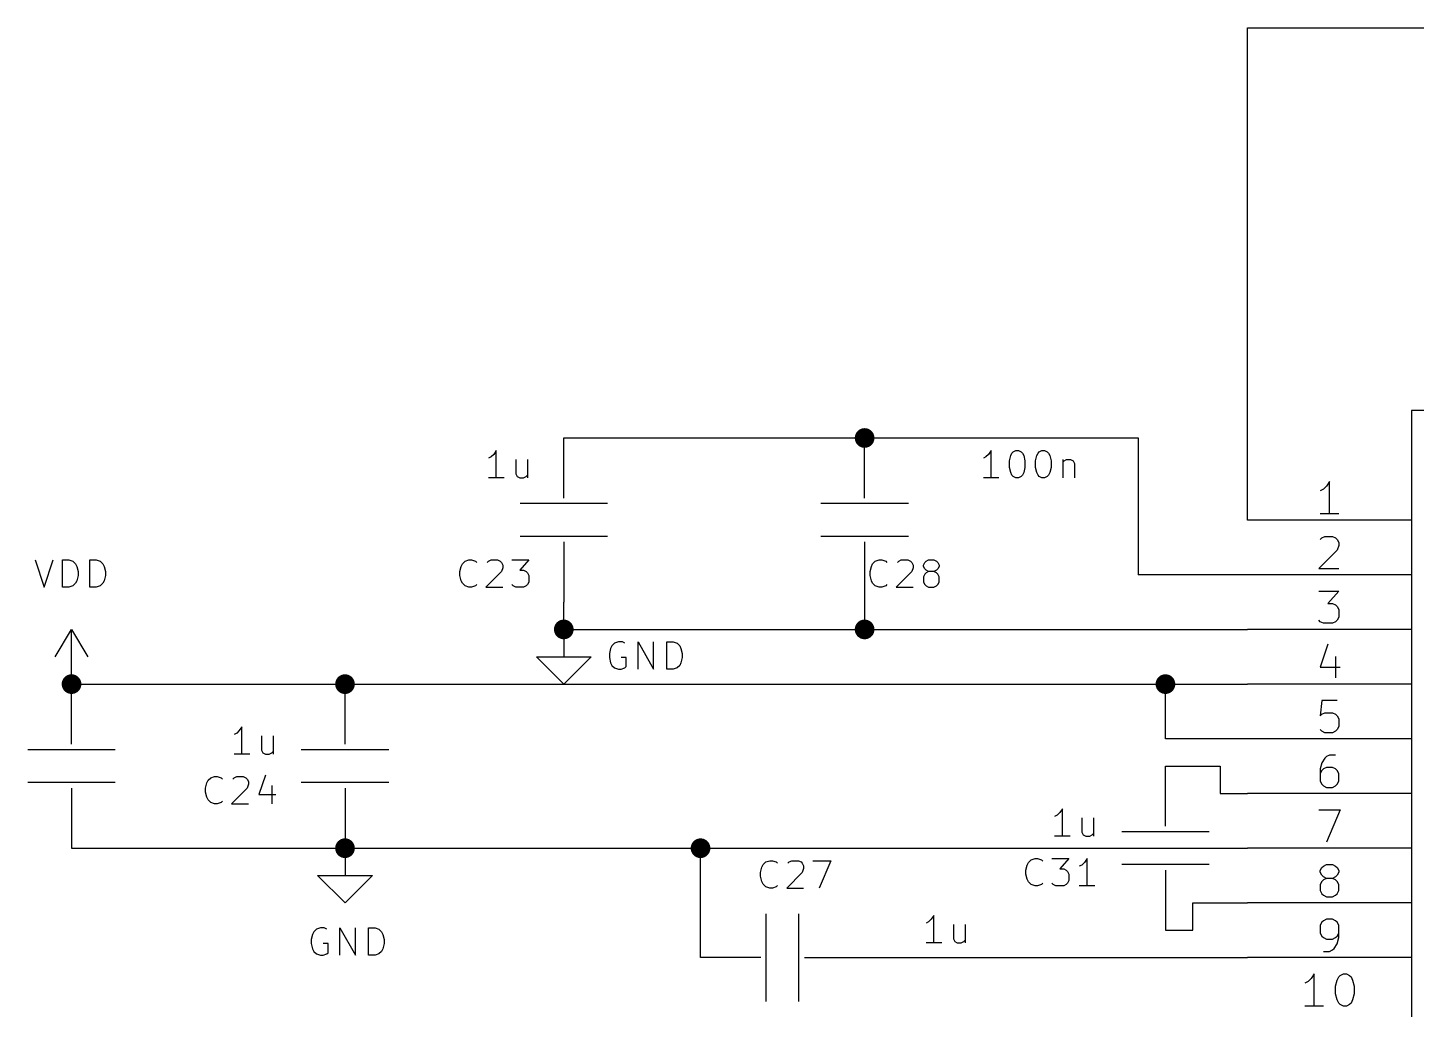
# Model space of a CAD drawing. Extents: x 0.4 to 11.3, y -7.9 to -0.4.
# Drawn here: x 1.82 to 4.359, y -4.244 to -2.45 of the extents above; entities that cross this region are included whole.
import ezdxf

# ---------------------------------------------------------------- set-up
doc = ezdxf.new("R2010")
doc.units = 0
doc.header["$MEASUREMENT"] = 0
for name, color, linetype in [('CYAN2', 4, 'CONTINUOUS'), ('GREEN3', 91, 'CONTINUOUS'), ('RED2', 1, 'CONTINUOUS'), ('RED3', 11, 'CONTINUOUS')]:
    doc.layers.add(name, color=color, linetype=linetype)

msp = doc.modelspace()

# ---------------------------------------------------------------- linework, layer by layer
at = {"layer": 'CYAN2', "linetype": 'CONTINUOUS'}
for p, q in [((2.6766, -3.2228), (2.6718, -3.2299)), ((2.6766, -3.2728), (2.6766, -3.2228)), ((3.5813, -3.2228), (3.5766, -3.2299)), ((3.5813, -3.2728), (3.5813, -3.2228)), ((3.6218, -3.2252), (3.6266, -3.2228)), ((3.6266, -3.2228), (3.6313, -3.2228)), ((3.6313, -3.2228), (3.6361, -3.2252)), ((3.6694, -3.2252), (3.6742, -3.2228)), ((3.6742, -3.2228), (3.679, -3.2228)), ((3.679, -3.2228), (3.6837, -3.2252)), ((2.6671, -3.2347), (2.6623, -3.2371)), ((2.6718, -3.2299), (2.6671, -3.2347)), ((2.7123, -3.2395), (2.7123, -3.2657)), ((2.7337, -3.2395), (2.7337, -3.2728)), ((3.5718, -3.2347), (3.5671, -3.2371)), ((3.5766, -3.2299), (3.5718, -3.2347)), ((3.6147, -3.2418), (3.6171, -3.2323)), ((3.6147, -3.2538), (3.6147, -3.2418)), ((3.6171, -3.2323), (3.6194, -3.2276)), ((3.6194, -3.2276), (3.6218, -3.2252)), ((3.6361, -3.2252), (3.6385, -3.2276)), ((3.6385, -3.2276), (3.6409, -3.2323)), ((3.6409, -3.2323), (3.6432, -3.2418)), ((3.6432, -3.2418), (3.6432, -3.2538)), ((3.6623, -3.2418), (3.6647, -3.2323)), ((3.6623, -3.2538), (3.6623, -3.2418)), ((3.6647, -3.2323), (3.6671, -3.2276)), ((3.6671, -3.2276), (3.6694, -3.2252)), ((3.6837, -3.2252), (3.6861, -3.2276)), ((3.6861, -3.2276), (3.6885, -3.2323)), ((3.6885, -3.2323), (3.6909, -3.2418)), ((3.6909, -3.2418), (3.6909, -3.2538)), ((3.7123, -3.2395), (3.7123, -3.2728)), ((3.7123, -3.2442), (3.7147, -3.2418)), ((3.7147, -3.2418), (3.7194, -3.2395)), ((3.7194, -3.2395), (3.7266, -3.2395)), ((3.7266, -3.2395), (3.7313, -3.2418)), ((3.7313, -3.2418), (3.7337, -3.2466)), ((3.7337, -3.2466), (3.7337, -3.2728)), ((2.6909, -3.2728), (2.6623, -3.2728)), ((2.7123, -3.2657), (2.7147, -3.2704)), ((2.7147, -3.2704), (2.7194, -3.2728)), ((2.7194, -3.2728), (2.7266, -3.2728)), ((2.7266, -3.2728), (2.7313, -3.2704)), ((2.7313, -3.2704), (2.7337, -3.268)), ((3.5956, -3.2728), (3.5671, -3.2728)), ((3.6171, -3.2633), (3.6147, -3.2538)), ((3.6194, -3.268), (3.6171, -3.2633)), ((3.6218, -3.2704), (3.6194, -3.268)), ((3.6266, -3.2728), (3.6218, -3.2704)), ((3.6313, -3.2728), (3.6266, -3.2728)), ((3.6361, -3.2704), (3.6313, -3.2728)), ((3.6385, -3.268), (3.6361, -3.2704)), ((3.6409, -3.2633), (3.6385, -3.268)), ((3.6432, -3.2538), (3.6409, -3.2633)), ((3.6647, -3.2633), (3.6623, -3.2538)), ((3.6671, -3.268), (3.6647, -3.2633)), ((3.6694, -3.2704), (3.6671, -3.268)), ((3.6742, -3.2728), (3.6694, -3.2704)), ((3.679, -3.2728), (3.6742, -3.2728)), ((3.6837, -3.2704), (3.679, -3.2728)), ((3.6861, -3.268), (3.6837, -3.2704)), ((3.6885, -3.2633), (3.6861, -3.268)), ((3.6909, -3.2538), (3.6885, -3.2633)), ((1.8333, -3.4228), (1.85, -3.4728)), ((1.8333, -3.4228), (1.85, -3.4728)), ((1.85, -3.4728), (1.8667, -3.4228)), ((1.85, -3.4728), (1.8667, -3.4228)), ((1.8833, -3.4728), (1.8833, -3.4228)), ((1.8833, -3.4228), (1.8952, -3.4228)), ((1.8833, -3.4728), (1.8833, -3.4228)), ((1.8833, -3.4228), (1.8952, -3.4228)), ((1.8952, -3.4228), (1.9024, -3.4252)), ((1.8952, -3.4228), (1.9024, -3.4252)), ((1.9024, -3.4252), (1.9071, -3.4299)), ((1.9024, -3.4252), (1.9071, -3.4299)), ((1.9333, -3.4728), (1.9333, -3.4228)), ((1.9333, -3.4228), (1.9452, -3.4228)), ((1.9333, -3.4728), (1.9333, -3.4228)), ((1.9333, -3.4228), (1.9452, -3.4228)), ((1.9452, -3.4228), (1.9524, -3.4252)), ((1.9452, -3.4228), (1.9524, -3.4252)), ((1.9524, -3.4252), (1.9571, -3.4299)), ((1.9524, -3.4252), (1.9571, -3.4299)), ((2.6147, -3.4299), (2.6194, -3.4252)), ((2.6194, -3.4252), (2.6266, -3.4228)), ((2.6266, -3.4228), (2.6313, -3.4228)), ((2.6313, -3.4228), (2.6385, -3.4252)), ((2.6385, -3.4252), (2.6409, -3.4276)), ((2.6599, -3.4276), (2.6623, -3.4252)), ((2.6623, -3.4252), (2.6671, -3.4228)), ((2.6671, -3.4228), (2.679, -3.4228)), ((2.679, -3.4228), (2.6837, -3.4252)), ((2.6837, -3.4252), (2.6861, -3.4276)), ((2.7051, -3.4228), (2.7361, -3.4228)), ((2.7361, -3.4228), (2.7194, -3.4418)), ((3.3647, -3.4299), (3.3694, -3.4252)), ((3.3694, -3.4252), (3.3766, -3.4228)), ((3.3766, -3.4228), (3.3813, -3.4228)), ((3.3813, -3.4228), (3.3885, -3.4252)), ((3.3885, -3.4252), (3.3909, -3.4276)), ((3.4099, -3.4276), (3.4123, -3.4252)), ((3.4123, -3.4252), (3.4171, -3.4228)), ((3.4171, -3.4228), (3.429, -3.4228)), ((3.429, -3.4228), (3.4337, -3.4252)), ((3.4337, -3.4252), (3.4361, -3.4276)), ((3.4599, -3.4276), (3.4623, -3.4252)), ((3.4623, -3.4252), (3.4671, -3.4228)), ((3.4671, -3.4228), (3.4766, -3.4228)), ((3.4766, -3.4228), (3.4813, -3.4252)), ((3.4813, -3.4252), (3.4837, -3.4276)), ((1.9071, -3.4299), (1.9095, -3.4347)), ((1.9071, -3.4299), (1.9095, -3.4347)), ((1.9095, -3.4347), (1.9119, -3.4442)), ((1.9095, -3.4347), (1.9119, -3.4442)), ((1.9119, -3.4514), (1.9095, -3.4609)), ((1.9119, -3.4514), (1.9095, -3.4609)), ((1.9119, -3.4442), (1.9119, -3.4514)), ((1.9119, -3.4442), (1.9119, -3.4514)), ((1.9571, -3.4299), (1.9595, -3.4347)), ((1.9571, -3.4299), (1.9595, -3.4347)), ((1.9595, -3.4347), (1.9619, -3.4442)), ((1.9595, -3.4347), (1.9619, -3.4442)), ((1.9619, -3.4514), (1.9595, -3.4609)), ((1.9619, -3.4514), (1.9595, -3.4609)), ((1.9619, -3.4442), (1.9619, -3.4514)), ((1.9619, -3.4442), (1.9619, -3.4514)), ((2.6099, -3.4442), (2.6123, -3.4347)), ((2.6099, -3.4514), (2.6099, -3.4442)), ((2.6123, -3.4609), (2.6099, -3.4514)), ((2.6123, -3.4347), (2.6147, -3.4299)), ((2.6861, -3.4442), (2.6575, -3.4728)), ((2.6861, -3.4276), (2.6885, -3.4323)), ((2.6885, -3.4371), (2.6861, -3.4442)), ((2.6885, -3.4323), (2.6885, -3.4371)), ((2.7194, -3.4418), (2.7266, -3.4418)), ((2.7266, -3.4418), (2.7313, -3.4442)), ((2.7313, -3.4442), (2.7337, -3.4466)), ((2.7337, -3.4466), (2.7361, -3.4514)), ((2.7361, -3.4514), (2.7361, -3.4633)), ((3.3599, -3.4442), (3.3623, -3.4347)), ((3.3599, -3.4514), (3.3599, -3.4442)), ((3.3623, -3.4609), (3.3599, -3.4514)), ((3.3623, -3.4347), (3.3647, -3.4299)), ((3.4361, -3.4442), (3.4075, -3.4728)), ((3.4361, -3.4276), (3.4385, -3.4323)), ((3.4385, -3.4371), (3.4361, -3.4442)), ((3.4385, -3.4323), (3.4385, -3.4371)), ((3.4575, -3.4323), (3.4599, -3.4276)), ((3.4575, -3.4347), (3.4575, -3.4323)), ((3.4599, -3.4395), (3.4575, -3.4347)), ((3.4599, -3.449), (3.4575, -3.4538)), ((3.4623, -3.4418), (3.4599, -3.4395)), ((3.4623, -3.4466), (3.4599, -3.449)), ((3.4671, -3.4442), (3.4623, -3.4418)), ((3.4671, -3.4442), (3.4623, -3.4466)), ((3.4766, -3.4442), (3.4671, -3.4442)), ((3.4813, -3.4418), (3.4766, -3.4442)), ((3.4813, -3.4466), (3.4766, -3.4442)), ((3.4837, -3.4395), (3.4813, -3.4418)), ((3.4837, -3.449), (3.4813, -3.4466)), ((3.4837, -3.4276), (3.4861, -3.4323)), ((3.4861, -3.4347), (3.4837, -3.4395)), ((3.4861, -3.4538), (3.4837, -3.449)), ((3.4861, -3.4323), (3.4861, -3.4347)), ((1.8952, -3.4728), (1.8833, -3.4728)), ((1.8952, -3.4728), (1.8833, -3.4728)), ((1.9024, -3.4704), (1.8952, -3.4728)), ((1.9024, -3.4704), (1.8952, -3.4728)), ((1.9071, -3.4657), (1.9024, -3.4704)), ((1.9071, -3.4657), (1.9024, -3.4704)), ((1.9095, -3.4609), (1.9071, -3.4657)), ((1.9095, -3.4609), (1.9071, -3.4657)), ((1.9452, -3.4728), (1.9333, -3.4728)), ((1.9452, -3.4728), (1.9333, -3.4728)), ((1.9524, -3.4704), (1.9452, -3.4728)), ((1.9524, -3.4704), (1.9452, -3.4728)), ((1.9571, -3.4657), (1.9524, -3.4704)), ((1.9571, -3.4657), (1.9524, -3.4704)), ((1.9595, -3.4609), (1.9571, -3.4657)), ((1.9595, -3.4609), (1.9571, -3.4657)), ((2.6147, -3.4657), (2.6123, -3.4609)), ((2.6194, -3.4704), (2.6147, -3.4657)), ((2.6266, -3.4728), (2.6194, -3.4704)), ((2.6313, -3.4728), (2.6266, -3.4728)), ((2.6385, -3.4704), (2.6313, -3.4728)), ((2.6409, -3.468), (2.6385, -3.4704)), ((2.6575, -3.4728), (2.6885, -3.4728)), ((2.7075, -3.4704), (2.7051, -3.468)), ((2.7123, -3.4728), (2.7075, -3.4704)), ((2.7266, -3.4728), (2.7123, -3.4728)), ((2.7313, -3.4704), (2.7266, -3.4728)), ((2.7337, -3.468), (2.7313, -3.4704)), ((2.7361, -3.4633), (2.7337, -3.468)), ((3.3647, -3.4657), (3.3623, -3.4609)), ((3.3694, -3.4704), (3.3647, -3.4657)), ((3.3766, -3.4728), (3.3694, -3.4704)), ((3.3813, -3.4728), (3.3766, -3.4728)), ((3.3885, -3.4704), (3.3813, -3.4728)), ((3.3909, -3.468), (3.3885, -3.4704)), ((3.4075, -3.4728), (3.4385, -3.4728)), ((3.4575, -3.4538), (3.4575, -3.4633)), ((3.4575, -3.4633), (3.4599, -3.468)), ((3.4599, -3.468), (3.4623, -3.4704)), ((3.4623, -3.4704), (3.4671, -3.4728)), ((3.4671, -3.4728), (3.4766, -3.4728)), ((3.4766, -3.4728), (3.4813, -3.4704)), ((3.4813, -3.4704), (3.4837, -3.468)), ((3.4837, -3.468), (3.4861, -3.4633)), ((3.4861, -3.4633), (3.4861, -3.4538)), ((2.8929, -3.5752), (2.8881, -3.5799)), ((2.9, -3.5728), (2.8929, -3.5752)), ((2.9071, -3.5728), (2.9, -3.5728)), ((2.9119, -3.5752), (2.9071, -3.5728)), ((2.9357, -3.6228), (2.9357, -3.5728)), ((2.9357, -3.5728), (2.9643, -3.6228)), ((2.9643, -3.6228), (2.9643, -3.5728)), ((2.9881, -3.6228), (2.9881, -3.5728)), ((2.9881, -3.5728), (3, -3.5728)), ((3, -3.5728), (3.0071, -3.5752)), ((3.0071, -3.5752), (3.0119, -3.5799)), ((2.8857, -3.5847), (2.8833, -3.5942)), ((2.8833, -3.5942), (2.8833, -3.6014)), ((2.8833, -3.6014), (2.8857, -3.6109)), ((2.8881, -3.5799), (2.8857, -3.5847)), ((2.9143, -3.6014), (2.9048, -3.6014)), ((2.9143, -3.618), (2.9143, -3.6014)), ((3.0119, -3.5799), (3.0143, -3.5847)), ((3.0143, -3.5847), (3.0167, -3.5942)), ((3.0167, -3.6014), (3.0143, -3.6109)), ((3.0167, -3.5942), (3.0167, -3.6014)), ((2.8857, -3.6109), (2.8881, -3.6157)), ((2.8881, -3.6157), (2.8929, -3.6204)), ((2.8929, -3.6204), (2.9, -3.6228)), ((2.9, -3.6228), (2.9048, -3.6228)), ((2.9048, -3.6228), (2.9119, -3.6204)), ((2.9119, -3.6204), (2.9143, -3.618)), ((3, -3.6228), (2.9881, -3.6228)), ((3.0071, -3.6204), (3, -3.6228)), ((3.0119, -3.6157), (3.0071, -3.6204)), ((3.0143, -3.6109), (3.0119, -3.6157)), ((2.2116, -3.7278), (2.2068, -3.7349)), ((2.2116, -3.7278), (2.2068, -3.7349)), ((2.2116, -3.7778), (2.2116, -3.7278)), ((2.2116, -3.7778), (2.2116, -3.7278)), ((2.2021, -3.7397), (2.1973, -3.7421)), ((2.2021, -3.7397), (2.1973, -3.7421)), ((2.2068, -3.7349), (2.2021, -3.7397)), ((2.2068, -3.7349), (2.2021, -3.7397)), ((2.2473, -3.7445), (2.2473, -3.7707)), ((2.2473, -3.7445), (2.2473, -3.7707)), ((2.2687, -3.7445), (2.2687, -3.7778)), ((2.2687, -3.7445), (2.2687, -3.7778)), ((2.2259, -3.7778), (2.1973, -3.7778)), ((2.2259, -3.7778), (2.1973, -3.7778)), ((2.2473, -3.7707), (2.2497, -3.7754)), ((2.2473, -3.7707), (2.2497, -3.7754)), ((2.2497, -3.7754), (2.2544, -3.7778)), ((2.2497, -3.7754), (2.2544, -3.7778)), ((2.2544, -3.7778), (2.2616, -3.7778)), ((2.2544, -3.7778), (2.2616, -3.7778)), ((2.2616, -3.7778), (2.2663, -3.7754)), ((2.2616, -3.7778), (2.2663, -3.7754)), ((2.2663, -3.7754), (2.2687, -3.773)), ((2.2663, -3.7754), (2.2687, -3.773)), ((2.1449, -3.8402), (2.1473, -3.8307)), ((2.1449, -3.8402), (2.1473, -3.8307)), ((2.1473, -3.8307), (2.1497, -3.8259)), ((2.1473, -3.8307), (2.1497, -3.8259)), ((2.1497, -3.8259), (2.1544, -3.8212)), ((2.1497, -3.8259), (2.1544, -3.8212)), ((2.1544, -3.8212), (2.1616, -3.8188)), ((2.1544, -3.8212), (2.1616, -3.8188)), ((2.1616, -3.8188), (2.1663, -3.8188)), ((2.1616, -3.8188), (2.1663, -3.8188)), ((2.1663, -3.8188), (2.1735, -3.8212)), ((2.1663, -3.8188), (2.1735, -3.8212)), ((2.1735, -3.8212), (2.1759, -3.8236)), ((2.1735, -3.8212), (2.1759, -3.8236)), ((2.1949, -3.8236), (2.1973, -3.8212)), ((2.1949, -3.8236), (2.1973, -3.8212)), ((2.1973, -3.8212), (2.2021, -3.8188)), ((2.1973, -3.8212), (2.2021, -3.8188)), ((2.2021, -3.8188), (2.214, -3.8188)), ((2.2021, -3.8188), (2.214, -3.8188)), ((2.214, -3.8188), (2.2187, -3.8212)), ((2.214, -3.8188), (2.2187, -3.8212)), ((2.2187, -3.8212), (2.2211, -3.8236)), ((2.2187, -3.8212), (2.2211, -3.8236)), ((2.2211, -3.8236), (2.2235, -3.8283)), ((2.2211, -3.8236), (2.2235, -3.8283)), ((2.2235, -3.8331), (2.2211, -3.8402)), ((2.2235, -3.8331), (2.2211, -3.8402)), ((2.2235, -3.8283), (2.2235, -3.8331)), ((2.2235, -3.8283), (2.2235, -3.8331)), ((2.2544, -3.8164), (2.2425, -3.8521)), ((2.2544, -3.8164), (2.2425, -3.8521)), ((2.1449, -3.8474), (2.1449, -3.8402)), ((2.1449, -3.8474), (2.1449, -3.8402)), ((2.1473, -3.8569), (2.1449, -3.8474)), ((2.1473, -3.8569), (2.1449, -3.8474)), ((2.1497, -3.8617), (2.1473, -3.8569)), ((2.1497, -3.8617), (2.1473, -3.8569)), ((2.2211, -3.8402), (2.1925, -3.8688)), ((2.2211, -3.8402), (2.1925, -3.8688)), ((2.2425, -3.8521), (2.2735, -3.8521)), ((2.2425, -3.8521), (2.2735, -3.8521)), ((2.2663, -3.8355), (2.2663, -3.8688)), ((2.2663, -3.8355), (2.2663, -3.8688)), ((2.1544, -3.8664), (2.1497, -3.8617)), ((2.1544, -3.8664), (2.1497, -3.8617)), ((2.1616, -3.8688), (2.1544, -3.8664)), ((2.1616, -3.8688), (2.1544, -3.8664)), ((2.1663, -3.8688), (2.1616, -3.8688)), ((2.1663, -3.8688), (2.1616, -3.8688)), ((2.1735, -3.8664), (2.1663, -3.8688)), ((2.1735, -3.8664), (2.1663, -3.8688)), ((2.1759, -3.864), (2.1735, -3.8664)), ((2.1759, -3.864), (2.1735, -3.8664)), ((2.1925, -3.8688), (2.2235, -3.8688)), ((2.1925, -3.8688), (2.2235, -3.8688)), ((3.7116, -3.8778), (3.7068, -3.8849)), ((3.7116, -3.8778), (3.7068, -3.8849)), ((3.7116, -3.9278), (3.7116, -3.8778)), ((3.7116, -3.9278), (3.7116, -3.8778)), ((3.7021, -3.8897), (3.6973, -3.8921)), ((3.7021, -3.8897), (3.6973, -3.8921)), ((3.7068, -3.8849), (3.7021, -3.8897)), ((3.7068, -3.8849), (3.7021, -3.8897)), ((3.7473, -3.8945), (3.7473, -3.9207)), ((3.7473, -3.8945), (3.7473, -3.9207)), ((3.7687, -3.8945), (3.7687, -3.9278)), ((3.7687, -3.8945), (3.7687, -3.9278)), ((3.7259, -3.9278), (3.6973, -3.9278)), ((3.7259, -3.9278), (3.6973, -3.9278)), ((3.7473, -3.9207), (3.7497, -3.9254)), ((3.7473, -3.9207), (3.7497, -3.9254)), ((3.7497, -3.9254), (3.7544, -3.9278)), ((3.7497, -3.9254), (3.7544, -3.9278)), ((3.7544, -3.9278), (3.7616, -3.9278)), ((3.7544, -3.9278), (3.7616, -3.9278)), ((3.7616, -3.9278), (3.7663, -3.9254)), ((3.7616, -3.9278), (3.7663, -3.9254)), ((3.7663, -3.9254), (3.7687, -3.923)), ((3.7663, -3.9254), (3.7687, -3.923)), ((3.1599, -3.9942), (3.1623, -3.9847)), ((3.1623, -3.9847), (3.1647, -3.9799)), ((3.1647, -3.9799), (3.1694, -3.9752)), ((3.1694, -3.9752), (3.1766, -3.9728)), ((3.1766, -3.9728), (3.1813, -3.9728)), ((3.1813, -3.9728), (3.1885, -3.9752)), ((3.1885, -3.9752), (3.1909, -3.9776)), ((3.2099, -3.9776), (3.2123, -3.9752)), ((3.2123, -3.9752), (3.2171, -3.9728)), ((3.2171, -3.9728), (3.229, -3.9728)), ((3.229, -3.9728), (3.2337, -3.9752)), ((3.2337, -3.9752), (3.2361, -3.9776)), ((3.2361, -3.9776), (3.2385, -3.9823)), ((3.2385, -3.9823), (3.2385, -3.9871)), ((3.2551, -3.9728), (3.2885, -3.9728)), ((3.2885, -3.9728), (3.2671, -4.0228)), ((3.6449, -3.9902), (3.6473, -3.9807)), ((3.6449, -3.9902), (3.6473, -3.9807)), ((3.6473, -3.9807), (3.6497, -3.9759)), ((3.6473, -3.9807), (3.6497, -3.9759)), ((3.6497, -3.9759), (3.6544, -3.9712)), ((3.6497, -3.9759), (3.6544, -3.9712)), ((3.6544, -3.9712), (3.6616, -3.9688)), ((3.6544, -3.9712), (3.6616, -3.9688)), ((3.6616, -3.9688), (3.6663, -3.9688)), ((3.6616, -3.9688), (3.6663, -3.9688)), ((3.6663, -3.9688), (3.6735, -3.9712)), ((3.6663, -3.9688), (3.6735, -3.9712)), ((3.6735, -3.9712), (3.6759, -3.9736)), ((3.6735, -3.9712), (3.6759, -3.9736)), ((3.6925, -3.9688), (3.7235, -3.9688)), ((3.6925, -3.9688), (3.7235, -3.9688)), ((3.7235, -3.9688), (3.7068, -3.9878)), ((3.7235, -3.9688), (3.7068, -3.9878)), ((3.7473, -3.9807), (3.7425, -3.9831)), ((3.7473, -3.9807), (3.7425, -3.9831)), ((3.7521, -3.9759), (3.7473, -3.9807)), ((3.7521, -3.9759), (3.7473, -3.9807)), ((3.7568, -3.9688), (3.7521, -3.9759)), ((3.7568, -3.9688), (3.7521, -3.9759)), ((3.7568, -4.0188), (3.7568, -3.9688)), ((3.7568, -4.0188), (3.7568, -3.9688)), ((3.1599, -4.0014), (3.1599, -3.9942)), ((3.1623, -4.0109), (3.1599, -4.0014)), ((3.2361, -3.9942), (3.2075, -4.0228)), ((3.2385, -3.9871), (3.2361, -3.9942)), ((3.6449, -3.9974), (3.6449, -3.9902)), ((3.6449, -3.9974), (3.6449, -3.9902)), ((3.6473, -4.0069), (3.6449, -3.9974)), ((3.6473, -4.0069), (3.6449, -3.9974)), ((3.6497, -4.0117), (3.6473, -4.0069)), ((3.6497, -4.0117), (3.6473, -4.0069)), ((3.7068, -3.9878), (3.714, -3.9878)), ((3.7068, -3.9878), (3.714, -3.9878)), ((3.714, -3.9878), (3.7187, -3.9902)), ((3.714, -3.9878), (3.7187, -3.9902)), ((3.7187, -3.9902), (3.7211, -3.9926)), ((3.7187, -3.9902), (3.7211, -3.9926)), ((3.7211, -3.9926), (3.7235, -3.9974)), ((3.7211, -3.9926), (3.7235, -3.9974)), ((3.7235, -4.0093), (3.7211, -4.014)), ((3.7235, -4.0093), (3.7211, -4.014)), ((3.7235, -3.9974), (3.7235, -4.0093)), ((3.7235, -3.9974), (3.7235, -4.0093)), ((3.1647, -4.0157), (3.1623, -4.0109)), ((3.1694, -4.0204), (3.1647, -4.0157)), ((3.1766, -4.0228), (3.1694, -4.0204)), ((3.1813, -4.0228), (3.1766, -4.0228)), ((3.1885, -4.0204), (3.1813, -4.0228)), ((3.1909, -4.018), (3.1885, -4.0204)), ((3.2075, -4.0228), (3.2385, -4.0228)), ((3.6544, -4.0164), (3.6497, -4.0117)), ((3.6544, -4.0164), (3.6497, -4.0117)), ((3.6616, -4.0188), (3.6544, -4.0164)), ((3.6616, -4.0188), (3.6544, -4.0164)), ((3.6663, -4.0188), (3.6616, -4.0188)), ((3.6663, -4.0188), (3.6616, -4.0188)), ((3.6735, -4.0164), (3.6663, -4.0188)), ((3.6735, -4.0164), (3.6663, -4.0188)), ((3.6759, -4.014), (3.6735, -4.0164)), ((3.6759, -4.014), (3.6735, -4.0164)), ((3.6949, -4.0164), (3.6925, -4.014)), ((3.6949, -4.0164), (3.6925, -4.014)), ((3.6997, -4.0188), (3.6949, -4.0164)), ((3.6997, -4.0188), (3.6949, -4.0164)), ((3.714, -4.0188), (3.6997, -4.0188)), ((3.714, -4.0188), (3.6997, -4.0188)), ((3.7187, -4.0164), (3.714, -4.0188)), ((3.7187, -4.0164), (3.714, -4.0188)), ((3.7211, -4.014), (3.7187, -4.0164)), ((3.7211, -4.014), (3.7187, -4.0164)), ((3.7711, -4.0188), (3.7425, -4.0188)), ((3.7711, -4.0188), (3.7425, -4.0188)), ((3.4671, -4.0847), (3.4623, -4.0871)), ((3.4718, -4.0799), (3.4671, -4.0847)), ((3.4766, -4.0728), (3.4718, -4.0799)), ((3.4766, -4.1228), (3.4766, -4.0728)), ((2.3407, -4.1077), (2.3383, -4.1172)), ((2.3407, -4.1077), (2.3383, -4.1172)), ((2.3431, -4.1029), (2.3407, -4.1077)), ((2.3431, -4.1029), (2.3407, -4.1077)), ((2.3479, -4.0982), (2.3431, -4.1029)), ((2.3479, -4.0982), (2.3431, -4.1029)), ((2.355, -4.0958), (2.3479, -4.0982)), ((2.355, -4.0958), (2.3479, -4.0982)), ((2.3621, -4.0958), (2.355, -4.0958)), ((2.3621, -4.0958), (2.355, -4.0958)), ((2.3669, -4.0982), (2.3621, -4.0958)), ((2.3669, -4.0982), (2.3621, -4.0958)), ((2.3907, -4.1458), (2.3907, -4.0958)), ((2.3907, -4.0958), (2.4193, -4.1458)), ((2.3907, -4.1458), (2.3907, -4.0958)), ((2.3907, -4.0958), (2.4193, -4.1458)), ((2.4193, -4.1458), (2.4193, -4.0958)), ((2.4193, -4.1458), (2.4193, -4.0958)), ((2.4431, -4.1458), (2.4431, -4.0958)), ((2.4431, -4.0958), (2.455, -4.0958)), ((2.4431, -4.1458), (2.4431, -4.0958)), ((2.4431, -4.0958), (2.455, -4.0958)), ((2.455, -4.0958), (2.4621, -4.0982)), ((2.455, -4.0958), (2.4621, -4.0982)), ((2.4621, -4.0982), (2.4669, -4.1029)), ((2.4621, -4.0982), (2.4669, -4.1029)), ((2.4669, -4.1029), (2.4693, -4.1077)), ((2.4669, -4.1029), (2.4693, -4.1077)), ((2.4693, -4.1077), (2.4717, -4.1172)), ((2.4693, -4.1077), (2.4717, -4.1172)), ((3.5123, -4.0895), (3.5123, -4.1157)), ((3.5337, -4.0895), (3.5337, -4.1228)), ((2.3383, -4.1172), (2.3383, -4.1244)), ((2.3383, -4.1172), (2.3383, -4.1244)), ((2.3383, -4.1244), (2.3407, -4.1339)), ((2.3383, -4.1244), (2.3407, -4.1339)), ((2.3407, -4.1339), (2.3431, -4.1387)), ((2.3407, -4.1339), (2.3431, -4.1387)), ((2.3693, -4.1244), (2.3598, -4.1244)), ((2.3693, -4.1244), (2.3598, -4.1244)), ((2.3693, -4.141), (2.3693, -4.1244)), ((2.3693, -4.141), (2.3693, -4.1244)), ((2.4693, -4.1339), (2.4669, -4.1387)), ((2.4693, -4.1339), (2.4669, -4.1387)), ((2.4717, -4.1244), (2.4693, -4.1339)), ((2.4717, -4.1244), (2.4693, -4.1339)), ((2.4717, -4.1172), (2.4717, -4.1244)), ((2.4717, -4.1172), (2.4717, -4.1244)), ((3.4909, -4.1228), (3.4623, -4.1228)), ((3.5123, -4.1157), (3.5147, -4.1204)), ((3.5147, -4.1204), (3.5194, -4.1228)), ((3.5194, -4.1228), (3.5266, -4.1228)), ((3.5266, -4.1228), (3.5313, -4.1204)), ((3.5313, -4.1204), (3.5337, -4.118)), ((2.3431, -4.1387), (2.3479, -4.1434)), ((2.3431, -4.1387), (2.3479, -4.1434)), ((2.3479, -4.1434), (2.355, -4.1458)), ((2.3479, -4.1434), (2.355, -4.1458)), ((2.355, -4.1458), (2.3598, -4.1458)), ((2.355, -4.1458), (2.3598, -4.1458)), ((2.3598, -4.1458), (2.3669, -4.1434)), ((2.3598, -4.1458), (2.3669, -4.1434)), ((2.3669, -4.1434), (2.3693, -4.141)), ((2.3669, -4.1434), (2.3693, -4.141)), ((2.455, -4.1458), (2.4431, -4.1458)), ((2.455, -4.1458), (2.4431, -4.1458)), ((2.4621, -4.1434), (2.455, -4.1458)), ((2.4621, -4.1434), (2.455, -4.1458)), ((2.4669, -4.1387), (2.4621, -4.1434)), ((2.4669, -4.1387), (2.4621, -4.1434))]:
    msp.add_line(p, q, dxfattribs=at)
at = {"layer": 'GREEN3', "linetype": 'CONTINUOUS'}
for p, q in [((4.05, -2.45), (5.05, -2.45)), ((4.05, -3.35), (4.05, -2.45)), ((2.8, -3.2), (3.35, -3.2)), ((3.35, -3.2), (3.85, -3.2)), ((3.85, -3.2), (3.85, -3.45)), ((4.05, -3.45), (3.85, -3.45)), ((2.8, -3.55), (2.8, -3.5)), ((3.35, -3.5), (3.35, -3.55)), ((2.8, -3.55), (3.35, -3.55)), ((3.35, -3.55), (4.05, -3.55)), ((1.9, -3.65), (2.4, -3.65)), ((2.4, -3.65), (3.9, -3.65)), ((3.9, -3.75), (3.9, -3.65)), ((3.9, -3.65), (4.05, -3.65)), ((4.05, -3.75), (3.9, -3.75)), ((3.9, -3.8), (4, -3.8)), ((4, -3.8), (4, -3.85)), ((4, -3.85), (4.05, -3.85)), ((1.9, -3.95), (2.4, -3.95)), ((2.4, -3.95), (3.05, -3.95)), ((3.05, -4.15), (3.05, -3.95)), ((3.05, -3.95), (4.05, -3.95)), ((3.95, -4.05), (4.05, -4.05)), ((3.95, -4.1), (3.95, -4.05)), ((3.9, -4.1), (3.95, -4.1)), ((3.35, -4.15), (4.05, -4.15))]:
    msp.add_line(p, q, dxfattribs=at)
at = {"layer": 'GREEN3', "const_width": 0.018}
for points in [[(3.341, -3.2, 1), (3.359, -3.2, 1)], [(2.791, -3.55, 1), (2.809, -3.55, 1)], [(3.341, -3.55, 1), (3.359, -3.55, 1)], [(1.891, -3.65, 1), (1.909, -3.65, 1)], [(2.391, -3.65, 1), (2.409, -3.65, 1)], [(3.891, -3.65, 1), (3.909, -3.65, 1)], [(2.391, -3.95, 1), (2.409, -3.95, 1)], [(3.041, -3.95, 1), (3.059, -3.95, 1)]]:
    msp.add_lwpolyline(points, format="xyb", close=True, dxfattribs=at)
at = {"layer": 'RED2', "linetype": 'CONTINUOUS'}
for p, q in [((4.35, -3.15), (4.35, -5.15)), ((5.55, -3.15), (4.35, -3.15)), ((2.8, -3.31), (2.8, -3.2)), ((3.35, -3.31), (3.35, -3.2)), ((2.88, -3.32), (2.72, -3.32)), ((3.43, -3.32), (3.27, -3.32)), ((4.35, -3.35), (4.05, -3.35)), ((4.35, -3.35), (4.05, -3.35)), ((2.88, -3.38), (2.72, -3.38)), ((2.8, -3.39), (2.8, -3.5)), ((3.43, -3.38), (3.27, -3.38)), ((3.35, -3.39), (3.35, -3.5)), ((4.35, -3.45), (4.05, -3.45)), ((4.35, -3.45), (4.05, -3.45)), ((1.87, -3.6), (1.9, -3.55)), ((1.9, -3.55), (1.93, -3.6)), ((1.9, -3.65), (1.9, -3.55)), ((2.8, -3.55), (2.8, -3.6)), ((4.35, -3.55), (4.05, -3.55)), ((4.35, -3.55), (4.05, -3.55)), ((2.8, -3.65), (2.75, -3.6)), ((2.75, -3.6), (2.8, -3.6)), ((2.8, -3.6), (2.85, -3.6)), ((2.85, -3.6), (2.8, -3.65)), ((1.9, -3.76), (1.9, -3.65)), ((1.9, -3.76), (1.9, -3.65)), ((2.4, -3.76), (2.4, -3.65)), ((2.4, -3.76), (2.4, -3.65)), ((4.35, -3.65), (4.05, -3.65)), ((4.35, -3.65), (4.05, -3.65)), ((4.35, -3.75), (4.05, -3.75)), ((4.35, -3.75), (4.05, -3.75)), ((1.98, -3.77), (1.82, -3.77)), ((2.48, -3.77), (2.32, -3.77)), ((3.9, -3.91), (3.9, -3.8)), ((3.9, -3.91), (3.9, -3.8)), ((1.98, -3.83), (1.82, -3.83)), ((2.48, -3.83), (2.32, -3.83)), ((1.9, -3.84), (1.9, -3.95)), ((1.9, -3.84), (1.9, -3.95)), ((2.4, -3.84), (2.4, -3.95)), ((2.4, -3.84), (2.4, -3.95)), ((4.35, -3.85), (4.05, -3.85)), ((4.35, -3.85), (4.05, -3.85)), ((3.98, -3.92), (3.82, -3.92)), ((2.4, -3.95), (2.4, -4)), ((4.35, -3.95), (4.05, -3.95)), ((4.35, -3.95), (4.05, -3.95)), ((3.98, -3.98), (3.82, -3.98)), ((2.4, -4.05), (2.35, -4)), ((2.35, -4), (2.4, -4)), ((2.4, -4), (2.45, -4)), ((2.45, -4), (2.4, -4.05)), ((3.9, -3.99), (3.9, -4.1)), ((3.9, -3.99), (3.9, -4.1)), ((4.35, -4.05), (4.05, -4.05)), ((4.35, -4.05), (4.05, -4.05)), ((3.17, -4.23), (3.17, -4.07)), ((3.23, -4.23), (3.23, -4.07)), ((3.16, -4.15), (3.05, -4.15)), ((3.24, -4.15), (3.35, -4.15)), ((4.35, -4.15), (4.05, -4.15)), ((4.35, -4.15), (4.05, -4.15))]:
    msp.add_line(p, q, dxfattribs=at)
at = {"layer": 'RED3', "linetype": 'CONTINUOUS'}
for p, q in [((4.1888, -3.2938), (4.1831, -3.2966)), ((4.1888, -3.2938), (4.1831, -3.2966)), ((4.1944, -3.2882), (4.1888, -3.2938)), ((4.1944, -3.2882), (4.1888, -3.2938)), ((4.2, -3.2798), (4.1944, -3.2882)), ((4.2, -3.2798), (4.1944, -3.2882)), ((4.2, -3.3388), (4.2, -3.2798)), ((4.2, -3.3388), (4.2, -3.2798)), ((4.2169, -3.3388), (4.1831, -3.3388)), ((4.2169, -3.3388), (4.1831, -3.3388)), ((4.1831, -3.3854), (4.186, -3.3826)), ((4.1831, -3.3854), (4.186, -3.3826)), ((4.186, -3.3826), (4.1916, -3.3798)), ((4.186, -3.3826), (4.1916, -3.3798)), ((4.1916, -3.3798), (4.2056, -3.3798)), ((4.1916, -3.3798), (4.2056, -3.3798)), ((4.2056, -3.3798), (4.2112, -3.3826)), ((4.2056, -3.3798), (4.2112, -3.3826)), ((4.2112, -3.3826), (4.214, -3.3854)), ((4.2112, -3.3826), (4.214, -3.3854)), ((4.214, -3.3854), (4.2169, -3.391)), ((4.214, -3.3854), (4.2169, -3.391)), ((4.2169, -3.3966), (4.214, -3.4051)), ((4.2169, -3.3966), (4.214, -3.4051)), ((4.2169, -3.391), (4.2169, -3.3966)), ((4.2169, -3.391), (4.2169, -3.3966)), ((4.214, -3.4051), (4.1803, -3.4388)), ((4.214, -3.4051), (4.1803, -3.4388)), ((4.1803, -3.4388), (4.2169, -3.4388)), ((4.1803, -3.4388), (4.2169, -3.4388)), ((4.1803, -3.4798), (4.2169, -3.4798)), ((4.1803, -3.4798), (4.2169, -3.4798)), ((4.2169, -3.4798), (4.1972, -3.5023)), ((4.2169, -3.4798), (4.1972, -3.5023)), ((4.1972, -3.5023), (4.2056, -3.5023)), ((4.1972, -3.5023), (4.2056, -3.5023)), ((4.2056, -3.5023), (4.2112, -3.5051)), ((4.2056, -3.5023), (4.2112, -3.5051)), ((4.2112, -3.5051), (4.214, -3.5079)), ((4.2112, -3.5051), (4.214, -3.5079)), ((4.214, -3.5079), (4.2169, -3.5135)), ((4.214, -3.5079), (4.2169, -3.5135)), ((4.2169, -3.5275), (4.214, -3.5332)), ((4.2169, -3.5275), (4.214, -3.5332)), ((4.2169, -3.5135), (4.2169, -3.5275)), ((4.2169, -3.5135), (4.2169, -3.5275)), ((4.1831, -3.536), (4.1803, -3.5332)), ((4.1831, -3.536), (4.1803, -3.5332)), ((4.1888, -3.5388), (4.1831, -3.536)), ((4.1888, -3.5388), (4.1831, -3.536)), ((4.2056, -3.5388), (4.1888, -3.5388)), ((4.2056, -3.5388), (4.1888, -3.5388)), ((4.2112, -3.536), (4.2056, -3.5388)), ((4.2112, -3.536), (4.2056, -3.5388)), ((4.214, -3.5332), (4.2112, -3.536)), ((4.214, -3.5332), (4.2112, -3.536)), ((4.1972, -3.577), (4.1831, -3.6191)), ((4.1972, -3.577), (4.1831, -3.6191)), ((4.2112, -3.5994), (4.2112, -3.6388)), ((4.2112, -3.5994), (4.2112, -3.6388)), ((4.1831, -3.6191), (4.2197, -3.6191)), ((4.1831, -3.6191), (4.2197, -3.6191)), ((4.186, -3.6798), (4.1831, -3.7079)), ((4.186, -3.6798), (4.1831, -3.7079)), ((4.214, -3.6798), (4.186, -3.6798)), ((4.214, -3.6798), (4.186, -3.6798)), ((4.1831, -3.7079), (4.186, -3.7051)), ((4.1831, -3.7079), (4.186, -3.7051)), ((4.186, -3.7051), (4.1916, -3.7023)), ((4.186, -3.7051), (4.1916, -3.7023)), ((4.1916, -3.7023), (4.2056, -3.7023)), ((4.1916, -3.7023), (4.2056, -3.7023)), ((4.2056, -3.7023), (4.2112, -3.7051)), ((4.2056, -3.7023), (4.2112, -3.7051)), ((4.2112, -3.7051), (4.214, -3.7079)), ((4.2112, -3.7051), (4.214, -3.7079)), ((4.214, -3.7079), (4.2169, -3.7135)), ((4.214, -3.7079), (4.2169, -3.7135)), ((4.2169, -3.7275), (4.214, -3.7332)), ((4.2169, -3.7275), (4.214, -3.7332)), ((4.2169, -3.7135), (4.2169, -3.7275)), ((4.2169, -3.7135), (4.2169, -3.7275)), ((4.186, -3.736), (4.1831, -3.7332)), ((4.186, -3.736), (4.1831, -3.7332)), ((4.1916, -3.7388), (4.186, -3.736)), ((4.1916, -3.7388), (4.186, -3.736)), ((4.2056, -3.7388), (4.1916, -3.7388)), ((4.2056, -3.7388), (4.1916, -3.7388)), ((4.2112, -3.736), (4.2056, -3.7388)), ((4.2112, -3.736), (4.2056, -3.7388)), ((4.214, -3.7332), (4.2112, -3.736)), ((4.214, -3.7332), (4.2112, -3.736)), ((4.2, -3.7798), (4.1944, -3.7826)), ((4.2, -3.7798), (4.1944, -3.7826)), ((4.2112, -3.7798), (4.2, -3.7798)), ((4.2112, -3.7798), (4.2, -3.7798)), ((4.186, -3.7938), (4.1831, -3.8051)), ((4.186, -3.7938), (4.1831, -3.8051)), ((4.1831, -3.8051), (4.1831, -3.8275)), ((4.1831, -3.8051), (4.1831, -3.8275)), ((4.1916, -3.7854), (4.186, -3.7938)), ((4.1916, -3.7854), (4.186, -3.7938)), ((4.1888, -3.8051), (4.186, -3.8079)), ((4.1888, -3.8051), (4.186, -3.8079)), ((4.1944, -3.8023), (4.1888, -3.8051)), ((4.1944, -3.8023), (4.1888, -3.8051)), ((4.1944, -3.7826), (4.1916, -3.7854)), ((4.1944, -3.7826), (4.1916, -3.7854)), ((4.2056, -3.8023), (4.1944, -3.8023)), ((4.2056, -3.8023), (4.1944, -3.8023)), ((4.2112, -3.8051), (4.2056, -3.8023)), ((4.2112, -3.8051), (4.2056, -3.8023)), ((4.214, -3.8079), (4.2112, -3.8051)), ((4.214, -3.8079), (4.2112, -3.8051)), ((4.186, -3.8079), (4.1831, -3.8135)), ((4.186, -3.8079), (4.1831, -3.8135)), ((4.1831, -3.8275), (4.186, -3.8332)), ((4.1831, -3.8275), (4.186, -3.8332)), ((4.186, -3.8332), (4.1888, -3.836)), ((4.186, -3.8332), (4.1888, -3.836)), ((4.2112, -3.836), (4.214, -3.8332)), ((4.2112, -3.836), (4.214, -3.8332)), ((4.2169, -3.8135), (4.214, -3.8079)), ((4.2169, -3.8135), (4.214, -3.8079)), ((4.214, -3.8332), (4.2169, -3.8275)), ((4.214, -3.8332), (4.2169, -3.8275)), ((4.2169, -3.8275), (4.2169, -3.8135)), ((4.2169, -3.8275), (4.2169, -3.8135)), ((4.1888, -3.836), (4.1944, -3.8388)), ((4.1888, -3.836), (4.1944, -3.8388)), ((4.1944, -3.8388), (4.2056, -3.8388)), ((4.1944, -3.8388), (4.2056, -3.8388)), ((4.2056, -3.8388), (4.2112, -3.836)), ((4.2056, -3.8388), (4.2112, -3.836)), ((4.1803, -3.8798), (4.2197, -3.8798)), ((4.1803, -3.8798), (4.2197, -3.8798)), ((4.2197, -3.8798), (4.1944, -3.9388)), ((4.2197, -3.8798), (4.1944, -3.9388)), ((4.1831, -3.991), (4.186, -3.9854)), ((4.1831, -3.991), (4.186, -3.9854)), ((4.186, -3.9854), (4.1888, -3.9826)), ((4.186, -3.9854), (4.1888, -3.9826)), ((4.1888, -3.9826), (4.1944, -3.9798)), ((4.1888, -3.9826), (4.1944, -3.9798)), ((4.1944, -3.9798), (4.2056, -3.9798)), ((4.1944, -3.9798), (4.2056, -3.9798)), ((4.2056, -3.9798), (4.2112, -3.9826)), ((4.2056, -3.9798), (4.2112, -3.9826)), ((4.2112, -3.9826), (4.214, -3.9854)), ((4.2112, -3.9826), (4.214, -3.9854)), ((4.214, -3.9854), (4.2169, -3.991)), ((4.214, -3.9854), (4.2169, -3.991)), ((4.1831, -3.9938), (4.1831, -3.991)), ((4.1831, -3.9938), (4.1831, -3.991)), ((4.186, -3.9994), (4.1831, -3.9938)), ((4.186, -3.9994), (4.1831, -3.9938)), ((4.186, -4.0107), (4.1831, -4.0163)), ((4.186, -4.0107), (4.1831, -4.0163)), ((4.1888, -4.0023), (4.186, -3.9994)), ((4.1888, -4.0023), (4.186, -3.9994)), ((4.1888, -4.0079), (4.186, -4.0107)), ((4.1888, -4.0079), (4.186, -4.0107)), ((4.1944, -4.0051), (4.1888, -4.0023)), ((4.1944, -4.0051), (4.1888, -4.0023)), ((4.1944, -4.0051), (4.1888, -4.0079)), ((4.1944, -4.0051), (4.1888, -4.0079)), ((4.2056, -4.0051), (4.1944, -4.0051)), ((4.2056, -4.0051), (4.1944, -4.0051)), ((4.2112, -4.0023), (4.2056, -4.0051)), ((4.2112, -4.0023), (4.2056, -4.0051)), ((4.2112, -4.0079), (4.2056, -4.0051)), ((4.2112, -4.0079), (4.2056, -4.0051)), ((4.214, -3.9994), (4.2112, -4.0023)), ((4.214, -3.9994), (4.2112, -4.0023)), ((4.214, -4.0107), (4.2112, -4.0079)), ((4.214, -4.0107), (4.2112, -4.0079)), ((4.2169, -3.9938), (4.214, -3.9994)), ((4.2169, -3.9938), (4.214, -3.9994)), ((4.2169, -4.0163), (4.214, -4.0107)), ((4.2169, -4.0163), (4.214, -4.0107)), ((4.2169, -3.991), (4.2169, -3.9938)), ((4.2169, -3.991), (4.2169, -3.9938)), ((4.1831, -4.0163), (4.1831, -4.0275)), ((4.1831, -4.0163), (4.1831, -4.0275)), ((4.1831, -4.0275), (4.186, -4.0332)), ((4.1831, -4.0275), (4.186, -4.0332)), ((4.186, -4.0332), (4.1888, -4.036)), ((4.186, -4.0332), (4.1888, -4.036)), ((4.1888, -4.036), (4.1944, -4.0388)), ((4.1888, -4.036), (4.1944, -4.0388)), ((4.2056, -4.0388), (4.2112, -4.036)), ((4.2056, -4.0388), (4.2112, -4.036)), ((4.2112, -4.036), (4.214, -4.0332)), ((4.2112, -4.036), (4.214, -4.0332)), ((4.214, -4.0332), (4.2169, -4.0275)), ((4.214, -4.0332), (4.2169, -4.0275)), ((4.2169, -4.0275), (4.2169, -4.0163)), ((4.2169, -4.0275), (4.2169, -4.0163)), ((4.1944, -4.0388), (4.2056, -4.0388)), ((4.1944, -4.0388), (4.2056, -4.0388)), ((4.186, -4.0854), (4.1831, -4.091)), ((4.186, -4.0854), (4.1831, -4.091)), ((4.1888, -4.0826), (4.186, -4.0854)), ((4.1888, -4.0826), (4.186, -4.0854)), ((4.1944, -4.0798), (4.1888, -4.0826)), ((4.1944, -4.0798), (4.1888, -4.0826)), ((4.2056, -4.0798), (4.1944, -4.0798)), ((4.2056, -4.0798), (4.1944, -4.0798)), ((4.2112, -4.0826), (4.2056, -4.0798)), ((4.2112, -4.0826), (4.2056, -4.0798)), ((4.214, -4.0854), (4.2112, -4.0826)), ((4.214, -4.0854), (4.2112, -4.0826)), ((4.2169, -4.091), (4.214, -4.0854)), ((4.2169, -4.091), (4.214, -4.0854)), ((4.1831, -4.091), (4.1831, -4.1051)), ((4.1831, -4.091), (4.1831, -4.1051)), ((4.1831, -4.1051), (4.186, -4.1107)), ((4.1831, -4.1051), (4.186, -4.1107)), ((4.186, -4.1107), (4.1888, -4.1135)), ((4.186, -4.1107), (4.1888, -4.1135)), ((4.2112, -4.1135), (4.214, -4.1107)), ((4.2112, -4.1135), (4.214, -4.1107)), ((4.214, -4.1107), (4.2169, -4.1051)), ((4.214, -4.1107), (4.2169, -4.1051)), ((4.2169, -4.1135), (4.2169, -4.091)), ((4.2169, -4.1135), (4.2169, -4.091)), ((4.1888, -4.1135), (4.1944, -4.1163)), ((4.1888, -4.1135), (4.1944, -4.1163)), ((4.1944, -4.1163), (4.2056, -4.1163)), ((4.1944, -4.1163), (4.2056, -4.1163)), ((4.2, -4.1388), (4.2056, -4.136)), ((4.2, -4.1388), (4.2056, -4.136)), ((4.2056, -4.1163), (4.2112, -4.1135)), ((4.2056, -4.1163), (4.2112, -4.1135)), ((4.2056, -4.136), (4.2084, -4.1332)), ((4.2056, -4.136), (4.2084, -4.1332)), ((4.2084, -4.1332), (4.214, -4.1247)), ((4.2084, -4.1332), (4.214, -4.1247)), ((4.214, -4.1247), (4.2169, -4.1135)), ((4.214, -4.1247), (4.2169, -4.1135)), ((4.1888, -4.1388), (4.2, -4.1388)), ((4.1888, -4.1388), (4.2, -4.1388)), ((4.1663, -4.1882), (4.1607, -4.1938)), ((4.1663, -4.1882), (4.1607, -4.1938)), ((4.1719, -4.1798), (4.1663, -4.1882)), ((4.1719, -4.1798), (4.1663, -4.1882)), ((4.1719, -4.2388), (4.1719, -4.1798)), ((4.1719, -4.2388), (4.1719, -4.1798)), ((4.214, -4.191), (4.2169, -4.1854)), ((4.214, -4.191), (4.2169, -4.1854)), ((4.2169, -4.1854), (4.2197, -4.1826)), ((4.2169, -4.1854), (4.2197, -4.1826)), ((4.2197, -4.1826), (4.2253, -4.1798)), ((4.2197, -4.1826), (4.2253, -4.1798)), ((4.2253, -4.1798), (4.2309, -4.1798)), ((4.2253, -4.1798), (4.2309, -4.1798)), ((4.2309, -4.1798), (4.2365, -4.1826)), ((4.2309, -4.1798), (4.2365, -4.1826)), ((4.2365, -4.1826), (4.2393, -4.1854)), ((4.2365, -4.1826), (4.2393, -4.1854)), ((4.2393, -4.1854), (4.2421, -4.191)), ((4.2393, -4.1854), (4.2421, -4.191)), ((4.1607, -4.1938), (4.155, -4.1966)), ((4.1607, -4.1938), (4.155, -4.1966)), ((4.2112, -4.2023), (4.214, -4.191)), ((4.2112, -4.2023), (4.214, -4.191)), ((4.2112, -4.2163), (4.2112, -4.2023)), ((4.2112, -4.2163), (4.2112, -4.2023)), ((4.2421, -4.191), (4.2449, -4.2023)), ((4.2421, -4.191), (4.2449, -4.2023)), ((4.2449, -4.2023), (4.2449, -4.2163)), ((4.2449, -4.2023), (4.2449, -4.2163)), ((4.1888, -4.2388), (4.155, -4.2388)), ((4.1888, -4.2388), (4.155, -4.2388)), ((4.214, -4.2275), (4.2112, -4.2163)), ((4.214, -4.2275), (4.2112, -4.2163)), ((4.2169, -4.2332), (4.214, -4.2275)), ((4.2169, -4.2332), (4.214, -4.2275)), ((4.2197, -4.236), (4.2169, -4.2332)), ((4.2197, -4.236), (4.2169, -4.2332)), ((4.2253, -4.2388), (4.2197, -4.236)), ((4.2253, -4.2388), (4.2197, -4.236)), ((4.2309, -4.2388), (4.2253, -4.2388)), ((4.2309, -4.2388), (4.2253, -4.2388)), ((4.2365, -4.236), (4.2309, -4.2388)), ((4.2365, -4.236), (4.2309, -4.2388)), ((4.2393, -4.2332), (4.2365, -4.236)), ((4.2393, -4.2332), (4.2365, -4.236)), ((4.2421, -4.2275), (4.2393, -4.2332)), ((4.2421, -4.2275), (4.2393, -4.2332)), ((4.2449, -4.2163), (4.2421, -4.2275)), ((4.2449, -4.2163), (4.2421, -4.2275))]:
    msp.add_line(p, q, dxfattribs=at)

doc.saveas('drawing.dxf')
